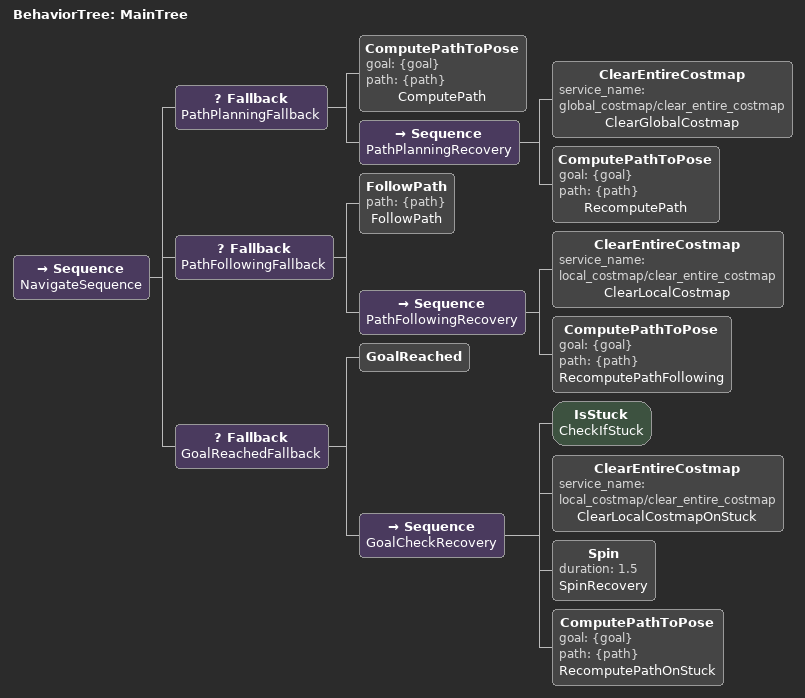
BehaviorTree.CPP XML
<!-- name of behavior tree to execute -->
<root main_tree_to_execute="MainTree">
    <!-- id of behavior tree -->
    <BehaviorTree ID="MainTree">
        <!-- sequence node: executes child nodes in order; all must succeed for the sequence to succeed -->
        <Sequence name="NavigateSequence">
            <!-- tries child nodes in order and moves to the next if the previous fails -->
            <Fallback name="PathPlanningFallback">
                <!-- compute path to target pose from current pose -->
                <ComputePathToPose goal="{goal}" path="{path}" name="ComputePath"/>
                <!-- Recovery behaviors if path planning fails -->
                <Sequence name="PathPlanningRecovery">
                    <ClearEntireCostmap service_name="global_costmap/clear_entire_costmap" name="ClearGlobalCostmap"/>
                    <ComputePathToPose goal="{goal}" path="{path}" name="RecomputePath"/>
                </Sequence>
            </Fallback>

            <!-- Follow the planned path -->
            <Fallback name="PathFollowingFallback">
                <FollowPath path="{path}" name="FollowPath"/>
                <!-- Recovery behaviors if path following fails -->
                <Sequence name="PathFollowingRecovery">
                    <ClearEntireCostmap service_name="local_costmap/clear_entire_costmap" name="ClearLocalCostmap"/>
                    <ComputePathToPose goal="{goal}" path="{path}" name="RecomputePathFollowing"/>
                </Sequence>
            </Fallback>

            <!-- Check if the goal is reached -->
            <Fallback name="GoalReachedFallback">
                <GoalReached/>
                <Sequence name="GoalCheckRecovery">
                    <IsStuck name="CheckIfStuck"/>
                    <ClearEntireCostmap service_name="local_costmap/clear_entire_costmap" name="ClearLocalCostmapOnStuck"/>
                    <Spin duration="1.5" name="SpinRecovery"/>
                    <ComputePathToPose goal="{goal}" path="{path}" name="RecomputePathOnStuck"/>
                </Sequence>
            </Fallback>
        </Sequence>
    </BehaviorTree>
</root>
